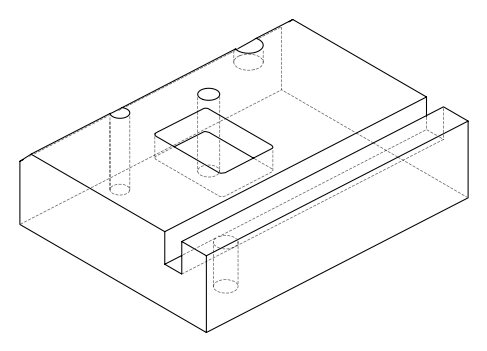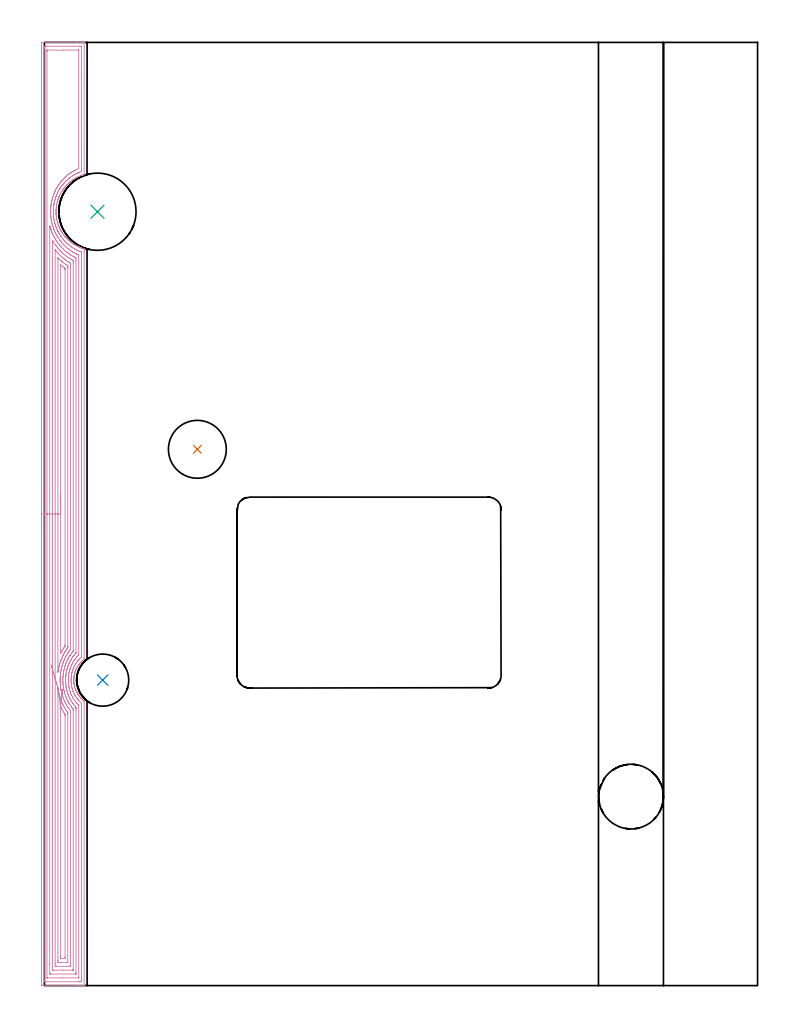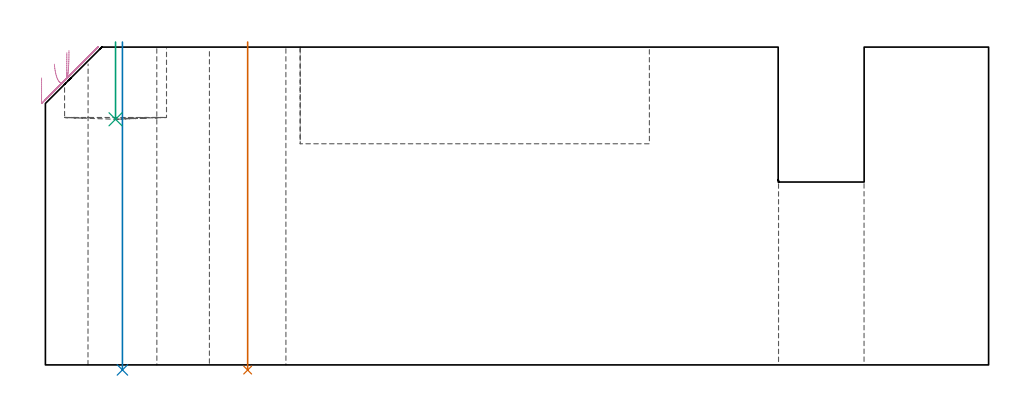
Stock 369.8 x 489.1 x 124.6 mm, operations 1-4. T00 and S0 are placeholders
(PLAN: 7 operations, 6 tool changes, 90.9 min)
(1 INDEXABLE_INSERT_DRILL_THROUGH_HOLE_FROM_SOLID | STEP1HOLE_1 | NXT0302_031 | 0.52 min | 87982 mm3)
(2 INDEXABLE_INSERT_DRILL_THROUGH_HOLE_FROM_SOLID_1 | STEP1HOLE_2 | NXT0302_025 | 0.52 min | 71268 mm3)
(3 INDEXABLE_INSERT_DRILL_BLIND_HOLE_FROM_SOLID | STEP1POCKET | NXT0302_035 | 0.12 min | 34946 mm3)
(4 AREA_MILL | FG_CHAMFER_SURFACE | UGT0205_001 | 30.98 min | 116749 mm3)
(5 MILL_RECTANGULAR_POCKET | POCKET_RECTANGULAR_STRAIGHT | NXT0201_011 | Follow Part, ap 3, ae 75% | 41 min | 512348 mm3)
(6 MILL_RECTANGULAR_SLOT | SLOT_RECTANGULAR | UGT0201_004 | Follow Part, ap 8, ae 75% | 15.71 min | 871953 mm3)
(7 MILL_THROUGH_HOLE_FROM_SOLID_MATERIAL | STEP1HOLE | UGT0201_018 | Circular | 2 min | 63052 mm3)
(TOOL NXT0302_031 | Index. Insert Drill 30mm [880-D3000L32-05] | D30 PA176 FL150 Z2)
(TOOL NXT0302_025 | Index. Insert Drill 27mm [880-D2700L32-05] | D27 PA176 FL135 Z2)
(TOOL NXT0302_035 | Index. Insert Drill 40mm [880-D4000L40-05] | D40 PA176 FL200 Z2)
(TOOL UGT0205_001 | Chamfer Mill 20 x 3 x 45 deg. | D20 FL50 Z2)
(TOOL NXT0201_011 | ENDMILL 12mm [2P460-1200-NA 1630] | D12 FL38 Z6)
(TOOL UGT0201_004 | End Mill 32 mm | D32 FL53 Z6)
(TOOL UGT0201_018 | End mill 30 mm | D30 FL50 Z4)
(OP 1 INDEXABLE_INSERT_DRILL_THROUGH_HOLE_FROM_SOLID)
G17 G21 G94 G90
T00 M6
G54
G17 G0 G90 X79.3 Y278.1 S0 M3
G43 Z134.6 H1
G94 G81 G98 Z-2.024 F250. R126.6
G80
M5
M2
(OP 2 INDEXABLE_INSERT_DRILL_THROUGH_HOLE_FROM_SOLID_1)
G17 G21 G94 G90
T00 M6
G54
G17 G0 G90 X30.2 Y158.4 S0 M3
G43 Z134.6 H1
G94 G81 G98 Z-1.971 F250. R126.6
G80
M5
M2
(OP 3 INDEXABLE_INSERT_DRILL_BLIND_HOLE_FROM_SOLID)
G17 G21 G94 G90
T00 M6
G54
G17 G0 G90 X27.5 Y401.3 S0 M3
G43 Z134.6 H1
G94 G81 G98 Z96.3 F250. R126.6
G80
M5
M2
(OP 4 AREA_MILL, part 1 of 2)
G17 G21 G94 G90
T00 M6
G54
G17 G0 G90 X-1.5 Y234.55 S1061 M3
G43 Z134.6 H0
Z112.5
G94 G1 Y234.588 Z111.628 F250.
Y234.702 Z110.764
Y234.891 Z109.912
Y235.153 Z109.08
Y235.487 Z108.274
Y235.89 Z107.5
Y236.358 Z106.764
Y236.89 Z106.072
Y237.479 Z105.429
Y238.122 Z104.84
Y238.814 Z104.308
Y239.55 Z103.84
Y240.324 Z103.437
Y241.13 Z103.103
Y241.962 Z102.841
Y242.814 Z102.652
Y243.678 Z102.538
Y244.55 Z102.5
Y488.48
X-1.496 Y488.909 Z102.503
X-1.492 Y489.09 Z102.506
X-1.307 Y489.1 Z102.691
X16.878 Z120.873
X19.255 Z123.25
X19.941 Z123.94
X20.241 Z124.24
X20.592 Y489.093 Z124.583
X20.597 Y489.092 Z124.588
X20.6 Y488.926 Z124.6
Y420.572
X20.595 Y420.564 Z124.594
X20.586 Y420.554 Z124.585
X20.553 Y420.542 Z124.552
X20.137 Y420.412 Z124.134
X19.982 Y420.364 Z123.981
X19.834 Y420.317 Z123.834
X18.956 Y420.006 Z122.955
X18.078 Y419.661 Z122.076
X17.961 Y419.611 Z121.957
X17.932 Y419.597 Z121.927
X17.838 Y419.552 Z121.836
X17.519 Y419.4 Z121.519
X17.199 Y419.247 Z121.198
X17.169 Y419.232 Z121.169
X17.049 Y419.17 Z121.047
X16.892 Y419.089 Z120.885
X16.608 Y418.944 Z120.602
X16.418 Y418.848 Z120.418
X16.321 Y418.798 Z120.32
X16.167 Y418.712 Z120.163
X16.069 Y418.653 Z120.068
X15.794 Y418.488 Z119.793
X15.443 Y418.275 Z119.441
X14.735 Y417.824 Z118.735
X14.564 Y417.704 Z118.564
X14.122 Y417.384 Z118.122
X13.686 Y417.056 Z117.685
X13.52 Y416.923 Z117.516
X13.375 Y416.803 Z117.375
X13.254 Y416.701 Z117.253
X13.079 Y416.554 Z117.079
X12.807 Y416.325 Z116.806
X12.638 Y416.174 Z116.636
X12.486 Y416.038 Z116.484
X11.93 Y415.506 Z115.927
X11.573 Y415.145 Z115.571
X11.051 Y414.579 Z115.049
X10.824 Y414.318 Z114.823
X10.766 Y414.252 Z114.765
X10.172 Y413.522 Z114.171
X10.098 Y413.424 Z114.097
X10.048 Y413.359 Z114.047
X9.726 Y412.914 Z113.723
X9.411 Y412.465 Z113.408
X9.357 Y412.384 Z113.355
X9.294 Y412.289 Z113.292
X9.256 Y412.227 Z113.254
X9.168 Y412.084 Z113.163
X8.849 Y411.572 Z112.846
X8.415 Y410.822 Z112.415
X8.374 Y410.744 Z112.374
X8.34 Y410.679 Z112.339
X8.153 Y410.297 Z112.149
X7.899 Y409.786 Z111.899
X7.785 Y409.531 Z111.783
X7.729 Y409.404 Z111.725
X7.604 Y409.128 Z111.601
X7.538 Y408.98 Z111.534
X7.529 Y408.957 Z111.524
X7.502 Y408.893 Z111.499
X7.491 Y408.865 Z111.489
X7.166 Y408. Z111.165
X7.124 Y407.872 Z111.123
X7.092 Y407.775 Z111.091
X7.041 Y407.617 Z111.037
X6.872 Y407.106 Z110.871
X6.659 Y406.381 Z110.657
X6.609 Y406.177 Z110.607
X6.421 Y405.32 Z110.417
X6.299 Y404.663 Z110.297
X6.269 Y404.489 Z110.262
X6.257 Y404.427 Z110.251
X6.139 Y403.534 Z110.13
X6.057 Y402.641 Z110.05
X6.043 Y402.372 Z110.039
X6.036 Y402.199 Z110.031
X6.029 Y402.009 Z110.019
X6.017 Y401.747 Z110.008
X6.019 Y401.246 Z110.003
X6.017 Y400.854 Z110.008
X6.029 Y400.576 Z110.02
X6.035 Y400.437 Z110.029
X6.04 Y400.31 Z110.034
X6.055 Y400.022 Z110.044
X6.057 Y399.961 Z110.048
X6.139 Y399.068 Z110.13
X6.254 Y398.175 Z110.254
X6.42 Y397.281 Z110.416
X6.616 Y396.388 Z110.615
X6.659 Y396.219 Z110.657
X6.873 Y395.495 Z110.868
X7.056 Y394.933 Z111.055
X7.124 Y394.731 Z111.121
X7.166 Y394.602 Z111.164
X7.5 Y393.709 Z111.5
X7.514 Y393.675 Z111.514
X7.537 Y393.62 Z111.536
X7.874 Y392.874 Z111.871
X7.9 Y392.816 Z111.897
X8.123 Y392.361 Z112.122
X8.312 Y391.98 Z112.309
X8.34 Y391.922 Z112.337
X8.403 Y391.804 Z112.4
X8.416 Y391.778 Z112.413
X8.558 Y391.533 Z112.552
X8.668 Y391.337 Z112.666
X8.783 Y391.135 Z112.783
X8.843 Y391.029 Z112.843
X9.065 Y390.668 Z113.064
X9.293 Y390.31 Z113.293
X9.41 Y390.136 Z113.409
X10.047 Y389.243 Z114.047
X10.172 Y389.079 Z114.171
X10.357 Y388.853 Z114.354
X10.432 Y388.76 Z114.43
X10.719 Y388.406 Z114.719
X10.764 Y388.35 Z114.764
X10.974 Y388.108 Z114.973
X11.05 Y388.021 Z115.049
X11.245 Y387.81 Z115.243
X11.571 Y387.457 Z115.569
X11.929 Y387.094 Z115.927
X12.484 Y386.563 Z116.483
X12.807 Y386.275 Z116.806
X13.526 Y385.67 Z117.526
X13.685 Y385.544 Z117.685
X14.123 Y385.216 Z118.121
X14.242 Y385.13 Z118.239
X14.565 Y384.896 Z118.562
X14.734 Y384.777 Z118.731
X15.087 Y384.545 Z119.084
X15.285 Y384.421 Z119.282
X15.443 Y384.321 Z119.441
X16.172 Y383.884 Z120.172
X16.321 Y383.802 Z120.32
X16.946 Y383.483 Z120.944
X17.049 Y383.43 Z121.045
X17.199 Y383.353 Z121.198
X17.22 Y383.343 Z121.219
X17.297 Y383.306 Z121.297
X17.49 Y383.214 Z121.487
X17.843 Y383.045 Z121.842
X17.956 Y382.991 Z121.955
X18.078 Y382.939 Z122.077
X18.104 Y382.928 Z122.104
X18.293 Y382.854 Z122.291
X18.373 Y382.823 Z122.368
X18.566 Y382.747 Z122.565
X18.956 Y382.594 Z122.955
X19.255 Y382.488 Z123.252
X19.365 Y382.449 Z123.363
X19.834 Y382.283 Z123.833
X20.036 Y382.22 Z124.035
X20.137 Y382.188 Z124.134
X20.254 Y382.151 Z124.253
X20.581 Y382.042 Z124.578
X20.595 Y382.036 Z124.591
X20.6 Y381.258 Z124.6
Y169.495
X20.595 Y169.205 Z124.587
X20.585 Y169.188 Z124.581
X20.118 Y168.817 Z124.118
X19.863 Y168.601 Z123.862
X19.835 Y168.577 Z123.834
X19.696 Y168.448 Z123.692
X19.39 Y168.166 Z123.389
X19.331 Y168.109 Z123.331
X18.956 Y167.743 Z122.956
X18.847 Y167.622 Z122.847
X18.557 Y167.296 Z122.553
X18.268 Y166.958 Z122.267
X18.172 Y166.845 Z122.17
X18.079 Y166.727 Z122.076
X17.845 Y166.413 Z121.843
X17.792 Y166.342 Z121.79
X17.516 Y165.951 Z121.516
X17.199 Y165.461 Z121.198
X17.183 Y165.433 Z121.182
X16.963 Y165.058 Z120.961
X16.724 Y164.614 Z120.722
X16.552 Y164.272 Z120.552
X16.5 Y164.165 Z120.497
X16.485 Y164.134 Z120.482
X16.402 Y163.954 Z120.401
X16.321 Y163.777 Z120.32
X16.118 Y163.272 Z120.114
X16.107 Y163.24 Z120.102
X15.953 Y162.827 Z119.952
X15.932 Y162.765 Z119.932
X15.806 Y162.379 Z119.803
X15.726 Y162.106 Z119.725
X15.688 Y161.973 Z119.686
X15.677 Y161.933 Z119.673
X15.565 Y161.486 Z119.559
X15.558 Y161.453 Z119.551
X15.443 Y160.941 Z119.441
X15.385 Y160.592 Z119.382
X15.38 Y160.56 Z119.378
X15.32 Y160.146 Z119.319
X15.277 Y159.761 Z119.274
X15.27 Y159.699 Z119.266
X15.268 Y159.666 Z119.263
X15.234 Y159.253 Z119.23
X15.216 Y158.806 Z119.205
Y158.773 Z119.204
X15.211 Y158.597 Z119.206
X15.209 Y158.422 Z119.202
X15.206 Y158.248 Z119.204
X15.215 Y157.913 Z119.208
X15.217 Y157.879 Z119.21
X15.238 Y157.466 Z119.235
X15.268 Y157.121 Z119.267
X15.277 Y157.02 Z119.275
X15.293 Y156.89 Z119.291
X15.331 Y156.573 Z119.329
X15.399 Y156.126 Z119.395
X15.405 Y156.092 Z119.401
X15.442 Y155.859 Z119.442
X15.584 Y155.233 Z119.582
X15.698 Y154.786 Z119.697
X15.829 Y154.34 Z119.829
X15.982 Y153.892 Z119.978
X16.146 Y153.447 Z120.146
X16.322 Y153.023 Z120.319
X16.543 Y152.554 Z120.539
X16.795 Y152.071 Z120.791
X16.937 Y151.795 Z120.937
X17.007 Y151.661 Z121.007
X17.101 Y151.497 Z121.1
X17.206 Y151.327 Z121.205
X17.224 Y151.299 Z121.223
X17.402 Y151.029 Z121.398
X17.49 Y150.893 Z121.487
X17.572 Y150.767 Z121.57
X17.82 Y150.418 Z121.819
X18.017 Y150.154 Z122.017
X18.078 Y150.074 Z122.077
X18.102 Y150.043 Z122.102
X18.237 Y149.874 Z122.235
X18.593 Y149.462 Z122.588
X18.842 Y149.184 Z122.842
X18.958 Y149.058 Z122.954
X19.033 Y148.981 Z123.029
X19.429 Y148.597 Z123.427
X19.69 Y148.357 Z123.69
X19.835 Y148.224 Z123.834
X19.992 Y148.088 Z123.99
X20.137 Y147.969 Z124.135
X20.209 Y147.909 Z124.208
X20.58 Y147.615 Z124.579
X20.595 Y147.601 Z124.589
X20.6 Y147.157 Z124.6
Y0.174
X20.597 Y0.008 Z124.588
X20.592 Y0.007 Z124.583
X20.24 Y0. Z124.24
X19.94 Z123.94
X19.255 Z123.25
X18.03 Z122.027
X17.49 Z121.485
X16.878 Z120.873
X-0.425 Z103.573
X-1.037 Y0.002 Z102.96
X-1.245 Y0.004 Z102.752
X-1.492 Y0.009 Z102.506
X-1.495 Y0.157 Z102.503
X-1.499 Y0.62 Z102.501
X-1.5 Y1.089 Z102.5
Y244.55
X-0.086 Z103.914
Y485.729
X-0.084 Y486.621 Z103.916
X-0.083 Y486.693 Z103.917
X-0.07 Y487.09 Z103.93
X0.328 Y487.097 Z104.328
X0.727 Y487.099 Z104.727
X1.207 Y487.1 Z105.207
X18.373 Y487.099 Z122.373
X18.856 Y487.097 Z122.856
X19.079 Y487.09 Z123.079
X19.179 Y487.07 Z123.179
X19.185 Y486.764 Z123.185
Y486.693
X19.186 Y423.323 Z123.186
X19.185 Y422.431 Z123.185
X19.184 Y422.36 Z123.184
X19.179 Y422.161 Z123.179
X18.1 Y421.742 Z122.1
X17.49 Y421.496 Z121.49
X17.469 Y421.487 Z121.469
X17.424 Y421.466 Z121.424
X16.872 Y421.199 Z120.872
X16.608 Y421.068 Z120.608
X16.282 Y420.902 Z120.282
X15.726 Y420.616 Z119.726
X15.698 Y420.601 Z119.698
X15.647 Y420.572 Z119.647
X15.144 Y420.268 Z119.144
X14.844 Y420.083 Z118.844
X14.597 Y419.929 Z118.597
X14.205 Y419.679 Z118.205
X14.059 Y419.58 Z118.059
X13.961 Y419.511 Z117.961
X13.384 Y419.094 Z117.384
X13.079 Y418.863 Z117.079
X12.978 Y418.785 Z116.978
X12.549 Y418.429 Z116.549
X12.197 Y418.132 Z116.197
X11.919 Y417.892 Z115.919
X11.602 Y417.6 Z115.602
X11.315 Y417.33 Z115.315
X11.147 Y417.168 Z115.147
X10.977 Y416.998 Z114.977
X10.708 Y416.719 Z114.708
X10.432 Y416.427 Z114.432
X10.279 Y416.26 Z114.279
X10.14 Y416.105 Z114.14
X9.867 Y415.784 Z113.867
X9.55 Y415.405 Z113.55
X9.463 Y415.299 Z113.463
X9.393 Y415.211 Z113.393
X9.076 Y414.798 Z113.076
X8.697 Y414.289 Z112.697
X8.668 Y414.247 Z112.668
X8.338 Y413.758 Z112.338
X8.12 Y413.424 Z112.12
X7.99 Y413.217 Z111.99
X7.785 Y412.886 Z111.785
X7.654 Y412.664 Z111.654
X7.578 Y412.531 Z111.578
X7.333 Y412.095 Z111.333
X7.09 Y411.637 Z111.09
X7.052 Y411.562 Z111.052
X6.903 Y411.261 Z110.903
X6.736 Y410.913 Z110.736
X6.658 Y410.744 Z110.658
X6.46 Y410.299 Z110.46
X6.265 Y409.85 Z110.265
X6.224 Y409.748 Z110.224
X6.021 Y409.215 Z110.021
X5.952 Y409.027 Z109.952
X5.927 Y408.957 Z109.927
X5.728 Y408.36 Z109.728
X5.632 Y408.063 Z109.632
X5.515 Y407.683 Z109.515
X5.361 Y407.17 Z109.361
X5.334 Y407.071 Z109.334
X5.314 Y406.992 Z109.314
X5.148 Y406.276 Z109.148
X5.139 Y406.232 Z109.139
X4.999 Y405.524 Z108.999
X4.973 Y405.383 Z108.973
X4.867 Y404.765 Z108.867
X4.829 Y404.489 Z108.829
X4.762 Y403.977 Z108.762
X4.722 Y403.596 Z108.722
X4.682 Y403.165 Z108.682
X4.646 Y402.702 Z108.646
X4.626 Y402.328 Z108.626
X4.601 Y401.809 Z108.601
X4.6 Y401.774 Z108.6
Y401.46
X4.605 Y400.915 Z108.605
X4.616 Y400.551 Z108.616
X4.64 Y400.022 Z108.64
X4.666 Y399.607 Z108.666
X4.71 Y399.128 Z108.71
X4.762 Y398.616 Z108.762
X4.814 Y398.235 Z108.814
X4.91 Y397.573 Z108.91
X4.951 Y397.341 Z108.951
X5.116 Y396.47 Z109.116
X5.121 Y396.448 Z109.121
X5.139 Y396.368 Z109.139
X5.329 Y395.554 Z109.329
X5.357 Y395.443 Z109.357
X5.401 Y395.288 Z109.401
X5.593 Y394.661 Z109.593
X5.812 Y393.979 Z109.812
X5.885 Y393.767 Z109.885
X6.021 Y393.388 Z110.021
X6.192 Y392.931 Z110.192
X6.214 Y392.874 Z110.214
X6.349 Y392.541 Z110.349
X6.606 Y391.98 Z110.606
X6.903 Y391.343 Z110.903
X7.028 Y391.086 Z111.028
X7.155 Y390.832 Z111.155
X7.511 Y390.193 Z111.511
X7.785 Y389.717 Z111.785
X8.042 Y389.299 Z112.042
X8.551 Y388.524 Z112.551
X8.635 Y388.406 Z112.635
X8.668 Y388.361 Z112.668
X9.3 Y387.512 Z113.3
X9.55 Y387.204 Z113.55
X10.038 Y386.619 Z114.038
X10.432 Y386.183 Z114.432
X10.863 Y385.725 Z114.863
X11.315 Y385.279 Z115.315
X11.786 Y384.832 Z115.786
X12.197 Y384.473 Z116.197
X12.828 Y383.938 Z116.828
X13.079 Y383.745 Z117.079
X13.821 Y383.187 Z117.821
X13.961 Y383.087 Z117.961
X14.022 Y383.045 Z118.022
X14.844 Y382.519 Z118.844
X15.443 Y382.151 Z119.443
X15.726 Y381.993 Z119.726
X16.067 Y381.806 Z120.067
X16.608 Y381.535 Z120.608
X17.167 Y381.258 Z121.167
X17.49 Y381.11 Z121.49
X17.751 Y380.994 Z121.751
X18.373 Y380.757 Z122.373
X19.162 Y380.458 Z123.162
X19.172 Y380.449 Z123.172
X19.179 Y380.442 Z123.179
X19.181 Y380.364 Z123.181
X19.186 Y379.541 Z123.186
Y379.471
X19.185 Y171.282 Z123.185
X19.181 Y170.464 Z123.181
X19.179 Y170.388 Z123.179
X18.319 Y169.549 Z122.319
X18.265 Y169.495 Z122.265
X17.891 Y169.089 Z121.891
X17.49 Y168.644 Z121.49
X17.471 Y168.621 Z121.471
X17.454 Y168.601 Z121.454
X17.077 Y168.127 Z121.077
X16.76 Y167.708 Z120.76
X16.696 Y167.619 Z120.696
X16.608 Y167.491 Z120.608
X16.341 Y167.085 Z120.341
X16.167 Y166.814 Z120.167
X16.001 Y166.536 Z120.001
X15.726 Y166.057 Z119.726
X15.654 Y165.921 Z119.654
X15.381 Y165.377 Z119.381
X15.217 Y165.027 Z119.217
X15.1 Y164.768 Z119.1
X14.844 Y164.146 Z118.844
X14.84 Y164.137 Z118.84
X14.613 Y163.474 Z118.613
X14.536 Y163.24 Z118.536
X14.404 Y162.792 Z118.404
X14.282 Y162.347 Z118.282
X14.244 Y162.203 Z118.244
X14.217 Y162.087 Z118.217
X14.081 Y161.453 Z118.081
X14.062 Y161.351 Z118.062
X13.961 Y160.738 Z117.961
X13.939 Y160.582 Z117.939
X13.937 Y160.56 Z117.937
X13.855 Y159.773 Z117.855
X13.847 Y159.666 Z117.847
X13.806 Y158.93 Z117.806
X13.803 Y158.773 Z117.803
X13.801 Y158.042 Z117.801
X13.805 Y157.879 Z117.805
X13.849 Y157.1 Z117.849
X13.859 Y156.986 Z117.859
X13.956 Y156.098 Z117.956
X13.961 Y156.06 Z117.961
X14.111 Y155.198 Z118.111
X14.127 Y155.114 Z118.127
X14.151 Y155.006 Z118.151
X14.324 Y154.305 Z118.324
X14.436 Y153.893 Z118.436
X14.583 Y153.411 Z118.583
X14.844 Y152.657 Z118.844
X14.895 Y152.518 Z118.895
X14.929 Y152.431 Z118.929
X15.146 Y151.926 Z119.146
X15.288 Y151.624 Z119.288
X15.726 Y150.748 Z119.726
X15.733 Y150.733 Z119.733
X16.053 Y150.168 Z120.053
X16.262 Y149.837 Z120.262
X16.608 Y149.315 Z120.608
X16.873 Y148.944 Z120.873
X17.139 Y148.591 Z121.139
X17.49 Y148.158 Z121.49
X17.582 Y148.05 Z121.582
X17.959 Y147.635 Z121.959
X19.179 Y146.341 Z123.179
X19.186 Y145.37 Z123.186
Y3.371
X19.184 Y2.479 Z123.184
X19.183 Y2.407 Z123.183
X19.17 Y2.01 Z123.17
X18.772 Y2.003 Z122.772
X18.373 Y2.001 Z122.373
X17.893 Y2. Z121.893
X0.727 Y2.001 Z104.727
X0.244 Y2.003 Z104.244
X0.021 Y2.01 Z104.021
X-0.079 Y2.03 Z103.921
X-0.085 Y2.336 Z103.915
Y2.407
X-0.086 Y244.55 Z103.914
X1.328 Z105.328
Y484.297
X1.329 Y484.906 Z105.329
X1.331 Y485.048 Z105.331
X1.334 Y485.081 Z105.334
X1.336 Y485.09 Z105.336
X1.354 Y485.093 Z105.354
X1.419 Y485.099 Z105.419
X9.799 Y485.1 Z113.799
X17.49 Y485.099 Z121.49
X17.682 Y485.097 Z121.682
X17.737 Y485.094 Z121.737
X17.765 Y485.09 Z121.765
X17.766 Y485.075 Z121.766
X17.769 Y485. Z121.769
X17.771 Y484.906 Z121.771
Y424.147
X17.77 Y423.864 Z121.77
X17.767 Y423.767 Z121.767
X17.764 Y423.7 Z121.764
X16.747 Y423.253 Z120.747
X16.608 Y423.185 Z120.608
X16.061 Y422.914 Z120.061
X15.726 Y422.743 Z119.726
X15.476 Y422.612 Z119.476
X15.006 Y422.36 Z119.006
X14.904 Y422.299 Z118.904
X14.844 Y422.262 Z118.844
X14.354 Y421.961 Z118.354
X13.961 Y421.717 Z117.961
X13.809 Y421.62 Z117.809
X13.571 Y421.466 Z117.571
X13.28 Y421.263 Z117.28
X13.079 Y421.119 Z117.079
X12.766 Y420.889 Z116.766
X12.34 Y420.572 Z116.34
X12.26 Y420.509 Z116.26
X12.197 Y420.458 Z116.197
X11.293 Y419.701 Z115.293
X11.268 Y419.679 Z115.268
X10.832 Y419.275 Z114.832
X10.432 Y418.902 Z114.432
X10.373 Y418.845 Z114.373
X10.312 Y418.785 Z114.312
X9.936 Y418.395 Z113.936
X9.55 Y417.992 Z113.55
X9.502 Y417.941 Z113.502
X9.458 Y417.892 Z113.458
X9.088 Y417.466 Z113.088
X8.69 Y416.998 Z112.69
X8.668 Y416.972 Z112.668
X8.289 Y416.488 Z112.289
X7.991 Y416.105 Z111.991
X7.903 Y415.986 Z111.903
X7.785 Y415.823 Z111.785
X7.535 Y415.465 Z111.535
X7.361 Y415.211 Z111.361
X7.179 Y414.932 Z111.179
X6.903 Y414.501 Z110.903
X6.833 Y414.389 Z110.833
X6.79 Y414.318 Z110.79
X6.504 Y413.828 Z110.504
X6.271 Y413.424 Z110.271
X6.182 Y413.261 Z110.182
X6.021 Y412.956 Z110.021
X5.81 Y412.531 Z109.81
X5.589 Y412.075 Z109.589
X5.383 Y411.637 Z109.383
X5.306 Y411.468 Z109.306
X5.139 Y411.089 Z109.139
X5.037 Y410.846 Z109.037
X4.997 Y410.744 Z108.997
X4.793 Y410.2 Z108.793
X4.666 Y409.85 Z108.666
X4.559 Y409.543 Z108.559
X4.362 Y408.957 Z108.362
X4.336 Y408.876 Z108.336
X4.256 Y408.622 Z108.256
X4.13 Y408.191 Z108.13
X4.095 Y408.063 Z108.095
X3.945 Y407.485 Z107.945
X3.871 Y407.17 Z107.871
X3.781 Y406.758 Z107.781
X3.68 Y406.276 Z107.68
X3.63 Y406.017 Z107.63
X3.515 Y405.383 Z107.515
X3.495 Y405.261 Z107.495
X3.384 Y404.489 Z107.384
X3.374 Y404.416 Z107.374
X3.297 Y403.673 Z107.297
X3.29 Y403.596 Z107.29
X3.233 Y402.845 Z107.233
X3.225 Y402.702 Z107.225
X3.195 Y401.99 Z107.195
X3.191 Y401.809 Z107.191
X3.188 Y401.104 Z107.188
X3.191 Y400.915 Z107.191
X3.212 Y400.186 Z107.212
X3.221 Y400.022 Z107.221
X3.27 Y399.233 Z107.27
X3.279 Y399.128 Z107.279
X3.366 Y398.242 Z107.366
X3.367 Y398.235 Z107.367
X3.374 Y398.183 Z107.374
X3.496 Y397.341 Z107.496
X3.519 Y397.195 Z107.519
X3.658 Y396.448 Z107.658
X3.728 Y396.09 Z107.728
X3.845 Y395.554 Z107.845
X3.986 Y394.934 Z107.986
X4.06 Y394.661 Z108.06
X4.256 Y393.975 Z108.256
X4.321 Y393.767 Z108.321
X4.352 Y393.67 Z108.352
X4.622 Y392.874 Z108.622
X4.832 Y392.29 Z108.832
X4.953 Y391.98 Z108.953
X5.139 Y391.514 Z109.139
X5.328 Y391.086 Z109.328
X5.489 Y390.732 Z109.489
X5.75 Y390.193 Z109.75
X6.021 Y389.647 Z110.021
X6.206 Y389.299 Z110.206
X6.437 Y388.878 Z110.437
X6.716 Y388.406 Z110.716
X6.903 Y388.103 Z110.903
X7.291 Y387.512 Z111.291
X7.785 Y386.793 Z111.785
X7.909 Y386.619 Z111.909
X8.262 Y386.136 Z112.262
X8.59 Y385.725 Z112.59
X8.668 Y385.632 Z112.668
X9.356 Y384.832 Z113.356
X9.55 Y384.619 Z113.55
X10.199 Y383.938 Z114.199
X10.432 Y383.71 Z114.432
X11.136 Y383.045 Z115.136
X11.315 Y382.889 Z115.315
X12.182 Y382.151 Z116.182
X12.197 Y382.14 Z116.197
X12.248 Y382.099 Z116.248
X13.079 Y381.486 Z117.079
X13.395 Y381.258 Z117.395
X13.961 Y380.892 Z117.961
X14.797 Y380.364 Z118.797
X14.844 Y380.336 Z118.844
X14.911 Y380.296 Z118.911
X15.726 Y379.863 Z119.726
X16.491 Y379.471 Z120.491
X16.608 Y379.414 Z120.608
X16.715 Y379.362 Z120.715
X17.49 Y379.024 Z121.49
X17.619 Y378.968 Z121.619
X17.701 Y378.93 Z121.701
X17.747 Y378.907 Z121.747
X17.765 Y378.894 Z121.765
X17.766 Y378.861 Z121.766
X17.77 Y378.577 Z121.77
X17.771 Y378.293 Z121.771
Y172.175
X17.769 Y171.893 Z121.769
X17.764 Y171.587 Z121.764
X17.758 Y171.441 Z121.758
X17.49 Y171.168 Z121.49
X17.116 Y170.767 Z121.116
X16.768 Y170.388 Z120.768
X16.693 Y170.302 Z120.693
X16.608 Y170.203 Z120.608
X16.293 Y169.814 Z120.293
X16.038 Y169.495 Z120.038
X15.903 Y169.315 Z119.903
X15.726 Y169.07 Z119.726
X15.535 Y168.795 Z119.535
X15.405 Y168.601 Z119.405
X15.184 Y168.257 Z119.184
X14.844 Y167.708 Z118.844
X14.531 Y167.13 Z118.531
X14.367 Y166.814 Z118.367
X14.231 Y166.541 Z118.231
X13.961 Y165.98 Z117.961
X13.943 Y165.939 Z117.943
X13.935 Y165.921 Z117.935
X13.689 Y165.303 Z117.689
X13.582 Y165.027 Z117.582
X13.448 Y164.653 Z117.448
X13.268 Y164.134 Z117.268
X13.222 Y163.989 Z117.222
X13.079 Y163.516 Z117.079
X13.021 Y163.299 Z117.021
X13.006 Y163.24 Z117.006
X12.848 Y162.58 Z116.848
X12.797 Y162.347 Z116.797
X12.694 Y161.843 Z116.694
X12.632 Y161.453 Z116.632
X12.573 Y161.072 Z116.573
X12.512 Y160.56 Z116.512
X12.481 Y160.272 Z116.481
X12.43 Y159.666 Z116.43
X12.417 Y159.443 Z116.417
X12.389 Y158.773 Z116.389
X12.386 Y158.581 Z116.386
X12.39 Y157.879 Z116.39
X12.397 Y157.676 Z116.397
X12.439 Y156.986 Z116.439
X12.459 Y156.72 Z116.459
X12.53 Y156.092 Z116.53
X12.575 Y155.709 Z116.575
X12.66 Y155.198 Z116.66
X12.758 Y154.631 Z116.758
X12.832 Y154.305 Z116.832
X13.032 Y153.459 Z117.032
X13.045 Y153.411 Z117.045
X13.079 Y153.288 Z117.079
X13.318 Y152.518 Z117.318
X13.444 Y152.149 Z117.444
X13.636 Y151.624 Z117.636
X13.961 Y150.822 Z117.961
X14.002 Y150.731 Z118.002
X14.039 Y150.652 Z118.039
X14.455 Y149.837 Z118.455
X14.844 Y149.099 Z118.844
X14.931 Y148.944 Z118.931
X15.06 Y148.725 Z119.06
X15.508 Y148.05 Z119.508
X15.726 Y147.736 Z119.726
X16.153 Y147.157 Z120.153
X16.608 Y146.601 Z120.608
X16.906 Y146.263 Z120.906
X17.49 Y145.632 Z121.49
X17.733 Y145.37 Z121.733
X17.765 Y145.329 Z121.765
X17.767 Y145.298 Z121.767
X17.769 Y145.227 Z121.769
X17.771 Y145.086 Z121.771
Y4.803
X17.77 Y4.194 Z121.77
X17.769 Y4.052 Z121.769
X17.766 Y4.019 Z121.766
X17.764 Y4.01 Z121.764
X17.746 Y4.007 Z121.746
X17.681 Y4.001 Z121.681
X9.301 Y4. Z113.301
X1.61 Y4.001 Z105.61
X1.418 Y4.003 Z105.418
X1.363 Y4.006 Z105.363
X1.335 Y4.01 Z105.335
X1.334 Y4.025 Z105.334
X1.331 Y4.1 Z105.331
X1.329 Y4.194 Z105.329
X1.328 Y244.55 Z105.328
X2.743 Z106.743
Y393.767
X2.744 Y393.835 Z106.744
X2.746 Y393.866 Z106.746
X2.747 Y393.867 Z106.747
X2.752 Y393.859 Z106.752
X2.774 Y393.797 Z106.774
X2.784 Y393.767 Z106.784
X2.912 Y393.342 Z106.912
X3.061 Y392.874 Z107.061
X3.308 Y392.106 Z107.308
X3.337 Y392.018 Z107.337
X3.35 Y391.98 Z107.35
X3.374 Y391.913 Z107.374
X3.689 Y391.086 Z107.689
X3.893 Y390.561 Z107.893
X4.055 Y390.193 Z108.055
X4.256 Y389.746 Z108.256
X4.467 Y389.299 Z108.467
X4.667 Y388.884 Z108.667
X4.912 Y388.406 Z108.912
X5.139 Y387.986 Z109.139
X5.407 Y387.512 Z109.407
X5.791 Y386.852 Z109.791
X5.94 Y386.619 Z109.94
X6.021 Y386.497 Z110.021
X6.549 Y385.725 Z110.549
X6.903 Y385.223 Z110.903
X7.191 Y384.832 Z111.191
X7.785 Y384.074 Z111.785
X7.897 Y383.938 Z111.897
X8.658 Y383.055 Z112.658
X8.667 Y383.045 Z112.667
X9.53 Y382.151 Z113.53
X9.55 Y382.132 Z113.55
X9.887 Y381.81 Z113.887
X10.432 Y381.305 Z114.432
X10.484 Y381.258 Z114.484
X11.315 Y380.56 Z115.315
X11.554 Y380.364 Z115.554
X12.197 Y379.884 Z116.197
X12.76 Y379.471 Z116.76
X13.079 Y379.26 Z117.079
X13.654 Y378.888 Z117.654
X13.961 Y378.699 Z117.961
X14.161 Y378.577 Z118.161
X14.844 Y378.2 Z118.844
X15.632 Y377.778 Z119.632
X15.726 Y377.731 Z119.726
X15.816 Y377.684 Z119.816
X16.35 Y377.357 Z120.35
X16.355 Y377.047 Z120.355
X16.357 Y375.897 Z120.357
X16.356 Y172.749 Z120.356
X16.354 Y172.589 Z120.354
X16.351 Y172.51 Z120.351
X16.348 Y172.477 Z120.348
X16.331 Y172.456 Z120.331
X15.916 Y171.983 Z119.916
X15.726 Y171.764 Z119.726
X15.508 Y171.503 Z119.508
X15.328 Y171.282 Z119.328
X15.115 Y171.007 Z119.115
X14.844 Y170.649 Z118.844
X14.734 Y170.499 Z118.734
X14.657 Y170.388 Z118.657
X14.248 Y169.785 Z118.248
X14.064 Y169.495 Z118.064
X14.025 Y169.431 Z118.025
X13.961 Y169.325 Z117.961
X13.698 Y168.868 Z117.698
X13.547 Y168.601 Z117.547
X13.382 Y168.295 Z117.382
X13.079 Y167.718 Z117.079
X13.074 Y167.708 Z117.074
X12.797 Y167.1 Z116.797
X12.674 Y166.814 Z116.674
X12.533 Y166.474 Z116.533
X12.312 Y165.921 Z116.312
X12.28 Y165.836 Z116.28
X12.197 Y165.603 Z116.197
X12.051 Y165.175 Z116.051
X12.003 Y165.027 Z116.003
X11.841 Y164.494 Z115.841
X11.739 Y164.134 Z115.739
X11.65 Y163.794 Z115.65
X11.511 Y163.24 Z115.511
X11.474 Y163.078 Z115.474
X11.318 Y162.347 Z115.318
X11.315 Y162.328 Z115.315
X11.199 Y161.57 Z115.199
X11.183 Y161.453 Z115.183
X11.103 Y160.774 Z115.103
X11.081 Y160.56 Z115.081
X11.03 Y159.954 Z115.03
X11.011 Y159.666 Z115.011
X10.986 Y159.106 Z114.986
X10.975 Y158.773 Z114.975
X10.973 Y158.225 Z114.973
X10.976 Y157.879 Z114.976
X11. Y157.304 Z115.
X11.019 Y156.986 Z115.019
X11.07 Y156.34 Z115.07
X11.096 Y156.092 Z115.096
X11.184 Y155.33 Z115.184
X11.204 Y155.198 Z115.204
X11.315 Y154.517 Z115.315
X11.352 Y154.305 Z115.352
X11.361 Y154.258 Z115.361
X11.553 Y153.411 Z115.553
X11.629 Y153.093 Z115.629
X11.78 Y152.518 Z115.78
X11.979 Y151.845 Z115.979
X12.051 Y151.624 Z116.051
X12.197 Y151.201 Z116.197
X12.371 Y150.731 Z116.371
X12.481 Y150.443 Z116.481
X12.736 Y149.837 Z116.736
X13.079 Y149.112 Z117.079
X13.162 Y148.944 Z117.162
X13.248 Y148.773 Z117.248
X13.637 Y148.05 Z117.637
X13.961 Y147.477 Z117.961
X14.082 Y147.279 Z118.082
X14.159 Y147.157 Z118.159
X14.554 Y146.556 Z118.554
X14.761 Y146.263 Z118.761
X14.844 Y146.151 Z118.844
X15.177 Y145.71 Z119.177
X15.449 Y145.37 Z119.449
X15.726 Y145.038 Z119.726
X16.213 Y144.476 Z120.213
X16.35 Y144.312 Z120.35
X16.353 Y144.156 Z120.353
X16.356 Y143.838 Z120.356
X16.357 Y143.583 Z120.357
Y142.943
Y6.875
X16.356 Y6.237 Z120.356
X16.352 Y6.023 Z120.352
X16.35 Y6.012 Z120.35
X16.345 Y6.008 Z120.345
X16.32 Y6.004 Z120.32
X16.266 Y6.001 Z120.266
X3.356 Y6. Z107.356
X2.94 Y6.01 Z106.94
X2.75 Y6.021 Z106.75
X2.748 Y6.13 Z106.748
X2.744 Y6.62 Z106.744
X2.743 Y11.218 Z106.743
Y244.55
X4.157 Z108.157
Y385.826
X4.158 Y385.927 Z108.158
X4.161 Y386.129 Z108.161
X4.167 Y386.475 Z108.167
X4.256 Y386.329 Z108.256
X4.621 Y385.725 Z108.621
X5.139 Y384.907 Z109.139
X5.188 Y384.832 Z109.188
X5.293 Y384.676 Z109.293
X5.81 Y383.938 Z109.81
X6.021 Y383.648 Z110.021
X6.482 Y383.045 Z110.482
X6.903 Y382.514 Z110.903
X7.211 Y382.151 Z111.211
X7.785 Y381.493 Z111.785
X8.004 Y381.258 Z112.004
X8.668 Y380.576 Z112.668
X8.88 Y380.364 Z112.88
X9.55 Y379.741 Z113.55
X9.848 Y379.471 Z113.848
X10.432 Y378.979 Z114.432
X10.92 Y378.577 Z114.92
X11.315 Y378.279 Z115.315
X12.118 Y377.684 Z116.118
X12.197 Y377.63 Z116.197
X12.351 Y377.527 Z116.351
X13.079 Y377.068 Z117.079
X13.523 Y376.79 Z117.523
X13.961 Y376.541 Z117.961
X14.515 Y376.23 Z118.515
X14.844 Y376.047 Z118.844
X14.936 Y375.991 Z118.936
X14.939 Y375.897 Z118.939
X14.941 Y375.798 Z118.941
X14.943 Y375.003 Z118.943
Y374.902
Y173.862
X14.941 Y173.761 Z118.941
X14.937 Y173.56 Z118.937
X14.933 Y173.448 Z118.933
X14.908 Y173.416 Z118.908
X14.844 Y173.334 Z118.844
X14.627 Y173.069 Z118.627
X14.33 Y172.696 Z118.33
X13.961 Y172.226 Z117.961
X13.94 Y172.197 Z117.94
X13.924 Y172.175 Z117.924
X13.575 Y171.673 Z117.575
X13.305 Y171.282 Z117.305
X13.215 Y171.145 Z117.215
X13.079 Y170.933 Z117.079
X12.873 Y170.597 Z116.873
X12.749 Y170.388 Z116.749
X12.547 Y170.034 Z116.547
X12.243 Y169.495 Z116.243
X12.227 Y169.465 Z116.227
X12.197 Y169.407 Z116.197
X11.931 Y168.87 Z115.931
X11.802 Y168.601 Z115.802
X11.647 Y168.265 Z115.647
X11.399 Y167.708 Z115.399
X11.374 Y167.648 Z115.374
X11.315 Y167.503 Z115.315
X11.123 Y167.009 Z115.123
X11.05 Y166.814 Z115.05
X10.887 Y166.354 Z114.887
X10.739 Y165.921 Z114.739
X10.664 Y165.686 Z114.664
X10.461 Y165.027 Z114.461
X10.455 Y165.004 Z114.455
X10.432 Y164.924 Z114.432
X10.272 Y164.296 Z114.272
X10.233 Y164.134 Z114.233
X10.105 Y163.571 Z114.105
X10.035 Y163.24 Z114.035
X9.953 Y162.832 Z113.953
X9.874 Y162.347 Z113.874
X9.831 Y162.062 Z113.831
X9.749 Y161.453 Z113.749
X9.727 Y161.274 Z113.727
X9.653 Y160.56 Z113.653
X9.645 Y160.464 Z113.645
X9.588 Y159.666 Z113.588
X9.586 Y159.629 Z113.586
X9.553 Y158.769 Z113.553
X9.554 Y157.879 Z113.554
X9.555 Y157.874 Z113.555
X9.594 Y156.986 Z113.594
X9.597 Y156.938 Z113.597
X9.665 Y156.092 Z113.665
X9.676 Y155.964 Z113.676
X9.766 Y155.198 Z113.766
X9.799 Y154.947 Z113.799
X9.903 Y154.305 Z113.903
X9.977 Y153.872 Z113.977
X10.072 Y153.411 Z114.072
X10.219 Y152.733 Z114.219
X10.272 Y152.518 Z114.272
X10.432 Y151.885 Z114.432
X10.507 Y151.624 Z114.507
X10.538 Y151.517 Z114.538
X10.787 Y150.731 Z114.787
X10.979 Y150.178 Z114.979
X11.106 Y149.837 Z115.106
X11.315 Y149.302 Z115.315
X11.464 Y148.944 Z115.464
X11.579 Y148.676 Z115.579
X11.885 Y148.05 Z115.885
X12.197 Y147.425 Z116.197
X12.336 Y147.157 Z116.336
X12.498 Y146.852 Z116.498
X12.837 Y146.263 Z116.837
X13.079 Y145.875 Z117.079
X13.41 Y145.37 Z117.41
X13.635 Y145.039 Z117.635
X13.961 Y144.577 Z117.961
X14.036 Y144.476 Z118.036
X14.394 Y144.021 Z118.394
X14.745 Y143.583 Z118.745
X14.844 Y143.461 Z118.844
X14.931 Y143.353 Z118.931
X14.939 Y142.991 Z118.939
X14.942 Y142.79 Z118.942
X14.943 Y142.689 Z118.943
Y142.589
Y8.461
X14.941 Y8.259 Z118.941
X14.939 Y8.125 Z118.939
X14.936 Y8.023 Z118.936
X14.923 Y8.01 Z118.923
X14.844 Y8.007 Z118.844
X14.613 Y8.002 Z118.613
X9.877 Y8. Z113.877
X4.909 Y8.001 Z108.909
X4.256 Y8.008 Z108.256
X4.17 Y8.01 Z108.17
X4.162 Y8.36 Z108.162
X4.158 Y8.561 Z108.158
X4.157 Y8.662 Z108.157
Y8.763
Y244.55
X5.571 Z109.571
X5.572 Y381.258 Z109.572
X5.573 Y381.421 Z109.573
X5.575 Y381.466 Z109.575
X5.576 Y381.476 Z109.576
X5.586 Y381.469 Z109.586
X5.634 Y381.415 Z109.634
X5.765 Y381.258 Z109.765
X6.021 Y380.951 Z110.021
X6.522 Y380.364 Z110.522
X6.903 Y379.93 Z110.903
X7.337 Y379.471 Z111.337
X7.785 Y379.012 Z111.785
X8.228 Y378.577 Z112.228
X8.668 Y378.168 Z112.668
X9.206 Y377.684 Z113.206
X9.55 Y377.393 Z113.55
X10.279 Y376.79 Z114.279
X10.432 Y376.673 Z114.432
X10.875 Y376.342 Z114.875
X11.315 Y376.02 Z115.315
X11.487 Y375.897 Z115.487
X12.197 Y375.439 Z116.197
X12.88 Y375.003 Z116.88
X13.079 Y374.885 Z117.079
X13.356 Y374.723 Z117.356
X13.47 Y374.65 Z117.47
X13.522 Y374.616 Z117.522
X13.524 Y374.552 Z117.524
X13.527 Y374.11 Z117.527
X13.529 Y373.654 Z117.529
Y373.216
X13.528 Y175.295 Z117.528
X13.526 Y174.856 Z117.526
X13.523 Y174.406 Z117.523
X13.203 Y173.962 Z117.203
X13.079 Y173.794 Z117.079
X12.776 Y173.375 Z116.776
X12.558 Y173.069 Z116.558
X12.41 Y172.853 Z116.41
X12.197 Y172.534 Z116.197
X12.057 Y172.317 Z116.057
X11.968 Y172.175 Z115.968
X11.721 Y171.763 Z115.721
X11.436 Y171.282 Z115.436
X11.392 Y171.203 Z115.392
X11.315 Y171.063 Z115.315
X11.081 Y170.625 Z115.081
X10.958 Y170.388 Z114.958
X10.782 Y170.034 Z114.782
X10.519 Y169.495 Z114.519
X10.491 Y169.435 Z114.491
X10.432 Y169.305 Z114.432
X10.222 Y168.814 Z114.222
X10.134 Y168.601 Z114.134
X9.967 Y168.179 Z113.967
X9.784 Y167.708 Z113.784
X9.72 Y167.535 Z113.72
X9.55 Y167.055 Z113.55
X9.489 Y166.876 Z113.489
X9.469 Y166.814 Z113.469
X9.28 Y166.195 Z113.28
X9.199 Y165.921 Z113.199
X9.082 Y165.501 Z113.082
X8.957 Y165.027 Z112.957
X8.899 Y164.793 Z112.899
X8.743 Y164.134 Z112.743
X8.729 Y164.072 Z112.729
X8.668 Y163.78 Z112.668
X8.58 Y163.329 Z112.58
X8.564 Y163.24 Z112.564
X8.458 Y162.559 Z112.458
X8.428 Y162.347 Z112.428
X8.354 Y161.771 Z112.354
X8.318 Y161.453 Z112.318
X8.269 Y160.964 Z112.269
X8.235 Y160.56 Z112.235
X8.204 Y160.136 Z112.204
X8.178 Y159.666 Z112.178
X8.161 Y159.285 Z112.161
X8.146 Y158.773 Z112.146
X8.144 Y158.409 Z112.144
X8.147 Y157.879 Z112.147
X8.159 Y157.501 Z112.159
X8.183 Y156.986 Z112.183
X8.208 Y156.557 Z112.208
X8.245 Y156.092 Z112.245
X8.291 Y155.58 Z112.291
X8.333 Y155.198 Z112.333
X8.41 Y154.566 Z112.41
X8.45 Y154.305 Z112.45
X8.58 Y153.5 Z112.58
X8.596 Y153.411 Z112.596
X8.668 Y153.046 Z112.668
X8.783 Y152.518 Z112.783
X8.817 Y152.367 Z112.817
X9. Y151.624 Z113.
X9.116 Y151.171 Z113.116
X9.244 Y150.731 Z113.244
X9.497 Y149.891 Z113.497
X9.515 Y149.837 Z113.515
X9.55 Y149.738 Z113.55
X9.84 Y148.944 Z113.84
X10.026 Y148.462 Z114.026
X10.199 Y148.05 Z114.199
X10.432 Y147.512 Z114.432
X10.599 Y147.157 Z114.599
X10.759 Y146.826 Z114.759
X11.049 Y146.263 Z115.049
X11.315 Y145.757 Z115.315
X11.529 Y145.37 Z115.529
X11.822 Y144.856 Z115.822
X12.063 Y144.476 Z116.063
X12.197 Y144.272 Z116.197
X12.665 Y143.583 Z116.665
X13.079 Y143.008 Z117.079
X13.469 Y142.482 Z117.469
X13.522 Y142.4 Z117.522
X13.524 Y142.347 Z117.524
X13.527 Y142.236 Z117.527
X13.528 Y141.796 Z117.528
X13.529 Y141.34 Z117.529
X13.528 Y11.343 Z117.528
X13.527 Y10.889 Z117.527
X13.522 Y10.449 Z117.522
X13.515 Y10.007 Z117.515
X13.079 Y10.003 Z117.079
X12.64 Y10.001 Z116.64
X6.021 Z110.021
X5.58 Y10.002 Z109.58
X5.575 Y10.006 Z109.575
X5.573 Y10.009 Z109.573
X5.571 Y11.343 Z109.571
Y244.55
X6.985 Z110.985
X6.986 Y376.79 Z110.986
X6.989 Y377.138 Z110.989
X6.992 Y377.311 Z110.992
X6.996 Y377.329 Z110.996
X7.027 Y377.303 Z111.027
X7.08 Y377.255 Z111.08
X7.57 Y376.79 Z111.57
X7.785 Y376.593 Z111.785
X8.559 Y375.897 Z112.559
X8.668 Y375.804 Z112.668
X9.191 Y375.367 Z113.191
X9.55 Y375.075 Z113.55
X9.64 Y375.003 Z113.64
X10.432 Y374.418 Z114.432
X10.855 Y374.11 Z114.855
X11.315 Y373.807 Z115.315
X11.914 Y373.417 Z115.914
X12.062 Y373.318 Z116.062
X12.1 Y373.292 Z116.1
X12.108 Y373.268 Z116.108
X12.109 Y373.216 Z116.109
X12.114 Y372.406 Z116.114
X12.115 Y372.323 Z116.115
X12.114 Y175.833 Z116.114
X12.113 Y175.749 Z116.113
X12.108 Y175.345 Z116.108
X12.099 Y175.253 Z116.099
X12.055 Y175.188 Z116.055
X11.978 Y175.077 Z115.978
X11.821 Y174.856 Z115.821
X11.611 Y174.555 Z115.611
X11.315 Y174.128 Z115.315
X11.248 Y174.03 Z115.248
X11.204 Y173.962 Z115.204
X10.904 Y173.484 Z114.904
X10.647 Y173.069 Z114.647
X10.566 Y172.933 Z114.566
X10.432 Y172.704 Z114.432
X10.243 Y172.367 Z114.243
X10.137 Y172.175 Z114.137
X9.932 Y171.788 Z113.932
X9.667 Y171.282 Z113.667
X9.628 Y171.203 Z113.628
X9.55 Y171.043 Z113.55
X9.343 Y170.598 Z113.343
X9.248 Y170.388 Z113.248
X9.071 Y169.98 Z113.071
X8.865 Y169.495 Z112.865
X8.807 Y169.353 Z112.807
X8.668 Y169.002 Z112.668
X8.557 Y168.713 Z112.557
X8.516 Y168.601 Z112.516
X8.326 Y168.054 Z112.326
X8.208 Y167.708 Z112.208
X8.104 Y167.385 Z112.104
X7.927 Y166.814 Z111.927
X7.894 Y166.704 Z111.894
X7.785 Y166.325 Z111.785
X7.701 Y166.007 Z111.701
X7.678 Y165.921 Z111.678
X7.656 Y165.833 Z111.656
X7.524 Y165.291 Z111.524
X7.462 Y165.027 Z111.462
X7.399 Y164.751 Z111.399
X7.359 Y164.566 Z111.359
X7.269 Y164.134 Z111.269
X7.239 Y163.977 Z111.239
X7.211 Y163.822 Z111.211
X7.113 Y163.24 Z111.113
X7.102 Y163.176 Z111.102
X6.993 Y162.465 Z110.993
X6.99 Y162.617 Z110.99
X6.987 Y162.823 Z110.987
X6.985 Y163.157 Z110.985
Y163.24
Y244.55
X8.4 Z112.4
Y373.487
X8.401 Y373.578 Z112.401
X8.404 Y373.65 Z112.404
X8.406 Y373.684 Z112.406
X8.442 Y373.658 Z112.442
X8.668 Y373.483 Z112.668
X9.009 Y373.216 Z113.009
X9.55 Y372.813 Z113.55
X10.217 Y372.323 Z114.217
X10.685 Y372. Z114.685
X10.693 Y371.881 Z114.693
X10.697 Y371.701 Z114.697
X10.699 Y371.429 Z114.699
X10.7 Y371.158 Z114.7
Y176.372
X10.698 Y176.216 Z114.698
X10.694 Y176.139 Z114.694
X10.691 Y176.105 Z114.691
X10.673 Y176.077 Z114.673
X10.432 Y175.717 Z114.432
X10.093 Y175.199 Z114.093
X9.871 Y174.856 Z113.871
X9.747 Y174.657 Z113.747
X9.55 Y174.333 Z113.55
X9.413 Y174.101 Z113.413
X9.334 Y173.962 Z113.334
X9.093 Y173.531 Z113.093
X8.838 Y173.069 Z112.838
X8.779 Y172.957 Z112.779
X8.668 Y172.743 Z112.668
X8.475 Y172.37 Z112.475
X8.439 Y172.303 Z112.439
X8.406 Y172.244 Z112.406
X8.4 Y172.394 Z112.4
Y244.55
X8.399 Y245.422 Z112.438
Y246.286 Z112.551
Y247.138 Z112.74
Y247.97 Z113.003
Y248.776 Z113.336
Y249.55 Z113.739
Y250.286 Z114.208
Y250.978 Z114.739
Y251.621 Z115.328
Y252.21 Z115.972
Y252.742 Z116.664
Y253.21 Z117.399
Y253.613 Z118.173
Y253.947 Z118.979
Y254.209 Z119.811
Y254.398 Z120.663
Y254.512 Z121.528
Y254.55 Z122.399
G0 Z134.6
X3.513 Y166.154
Z117.903
G1 X3.59 Y165.892 Z117.074
X3.687 Y165.561 Z116.272
X3.803 Y165.165 Z115.504
X3.938 Y164.706 Z114.774
X4.09 Y164.188 Z114.089
X4.259 Y163.615 Z113.454
X4.442 Y162.99 Z112.873
X4.639 Y162.32 Z112.351
X4.848 Y161.608 Z111.891
X5.068 Y160.861 Z111.499
X5.296 Y160.083 Z111.175
X5.532 Y159.282 Z110.924
X5.773 Y158.462 Z110.746
X6.017 Y157.631 Z110.643
X6.263 Y156.795 Z110.617
X6.508 Y155.959 Z110.666
X6.751 Y155.131 Z110.791
X6.991 Y154.316 Z110.991
X6.994 Y154.305 Z110.994
X7.012 Y154.209 Z111.012
X7.142 Y153.411 Z111.142
X7.169 Y153.247 Z111.169
X7.191 Y153.12 Z111.191
X7.309 Y152.518 Z111.309
X7.373 Y152.204 Z111.373
X7.417 Y151.998 Z111.417
X7.504 Y151.624 Z111.504
X7.671 Y150.923 Z111.671
X7.695 Y150.823 Z111.695
X7.718 Y150.731 Z111.718
X7.785 Y150.476 Z111.785
X7.974 Y149.837 Z111.974
X8.056 Y149.563 Z112.056
X8.257 Y148.944 Z112.257
X8.512 Y148.208 Z112.512
X8.571 Y148.05 Z112.571
X8.668 Y147.797 Z112.668
X8.93 Y147.157 Z112.93
X9.123 Y146.696 Z113.123
X9.324 Y146.263 Z113.324
X9.55 Y145.788 Z113.55
X9.759 Y145.37 Z113.759
X9.981 Y144.934 Z113.981
X10.228 Y144.476 Z114.228
X10.432 Y144.108 Z114.432
X10.739 Y143.583 Z114.739
X11.285 Y142.719 Z115.285
X11.315 Y142.676 Z115.315
X11.672 Y142.16 Z115.672
X11.926 Y141.796 Z115.926
X12.06 Y141.602 Z116.06
X12.102 Y141.54 Z116.102
X12.108 Y141.491 Z116.108
X12.11 Y141.39 Z116.11
X12.114 Y140.986 Z116.114
X12.115 Y140.902 Z116.115
X12.114 Y12.32 Z116.114
X12.108 Y12.017 Z116.108
X12.06 Y12.01 Z116.06
X11.936 Y12.005 Z115.936
X11.781 Y12.002 Z115.781
X11.547 Y12. Z115.547
X8.019 Z112.019
X7.136 Z111.136
X7.044 Y12.003 Z111.044
X7.019 Y12.005 Z111.019
X6.998 Y12.009 Z110.998
X6.992 Y12.047 Z110.992
X6.987 Y12.151 Z110.987
X6.986 Y12.236 Z110.986
X6.985 Y13.046 Z110.985
Y17.43
X6.986 Y153.846 Z110.986
X6.987 Y154.22 Z110.987
X6.991 Y154.316 Z110.991
X8.404 Y144.575 Z112.404
X8.433 Y144.533 Z112.433
X8.466 Y144.476 Z112.466
X8.668 Y144.089 Z112.668
X8.934 Y143.583 Z112.934
X9.246 Y142.997 Z113.246
X9.423 Y142.689 Z113.423
X9.55 Y142.475 Z113.55
X9.977 Y141.796 Z113.977
X10.432 Y141.09 Z114.432
X10.555 Y140.902 Z114.555
X10.618 Y140.805 Z114.618
X10.683 Y140.702 Z114.683
X10.693 Y140.638 Z114.693
X10.698 Y140.009 Z114.698
X10.7 Y139.738 Z114.7
Y14.917
X10.699 Y14.647 Z114.699
X10.693 Y14.023 Z114.693
X10.454 Y14.001 Z114.454
X8.69 Z112.69
X8.668 Y14.002 Z112.668
X8.407 Y14.023 Z112.407
X8.403 Y14.291 Z112.403
X8.4 Y14.917 Z112.4
Y15.188
Y144.476
X8.401 Y144.525 Z112.401
X8.402 Y144.551 Z112.402
X8.404 Y144.575 Z112.404
X8.484 Y145.436 Z112.522
X8.561 Y146.283 Z112.714
X8.637 Y147.111 Z112.98
X8.711 Y147.912 Z113.317
X8.782 Y148.681 Z113.722
X8.849 Y149.412 Z114.194
X8.912 Y150.099 Z114.728
X8.971 Y150.737 Z115.32
X9.024 Y151.321 Z115.965
X9.073 Y151.848 Z116.66
X9.115 Y152.311 Z117.397
X9.152 Y152.71 Z118.173
X9.182 Y153.039 Z118.98
X9.206 Y153.297 Z119.813
X9.223 Y153.481 Z120.665
X9.233 Y153.591 Z121.531
X9.236 Y153.626 Z122.402
X9.232 Y153.585 Z123.274
